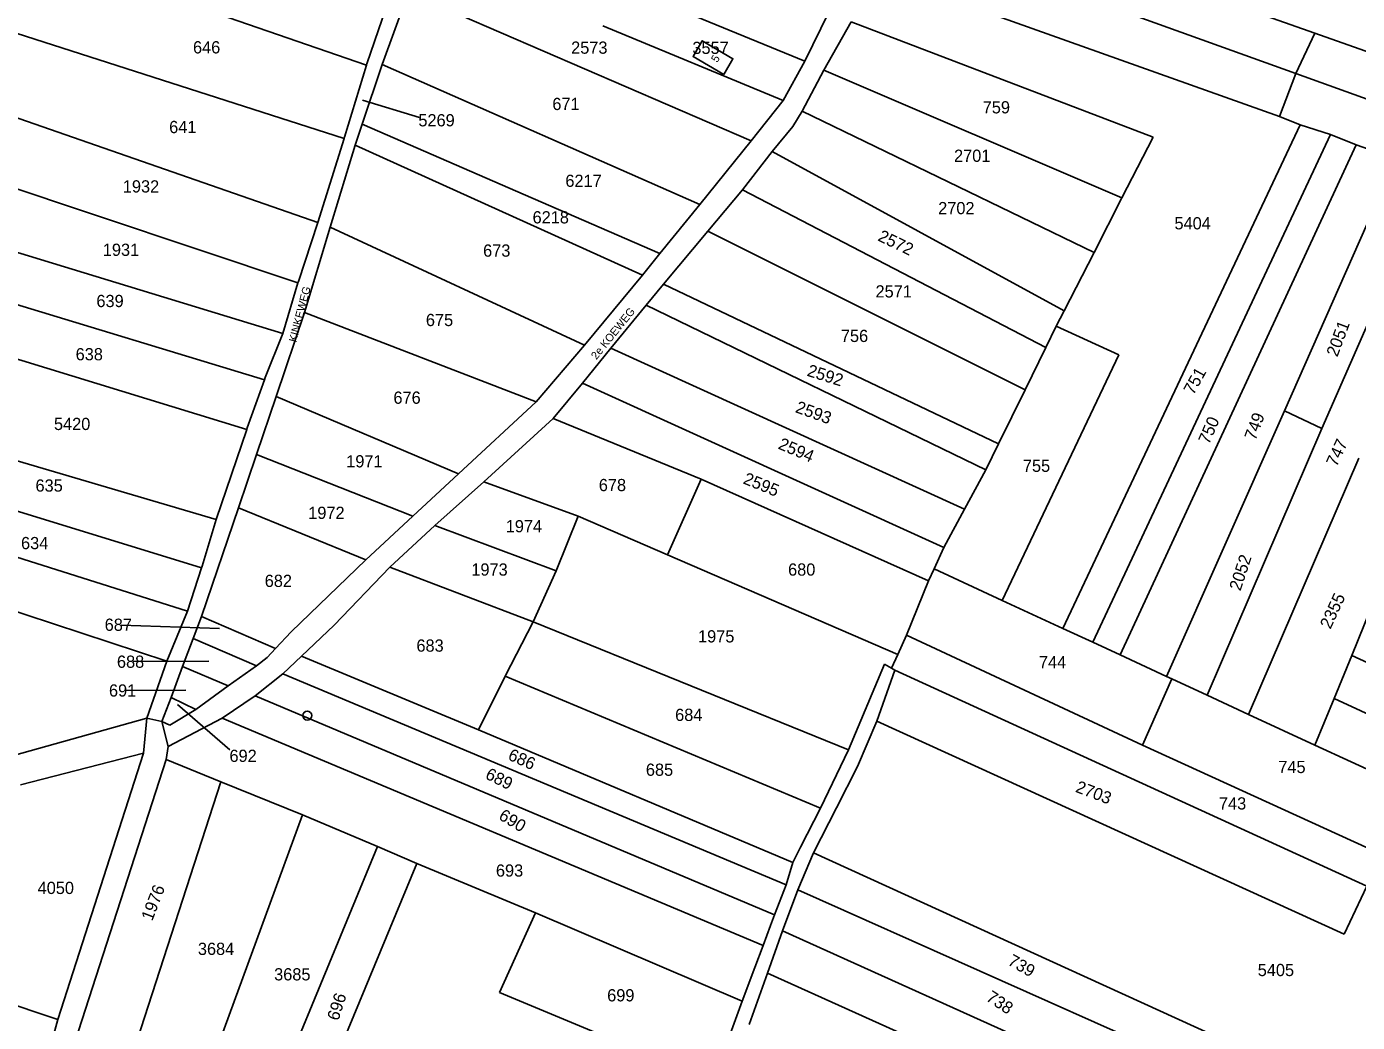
# Model space of a CAD drawing. Extents: x 191922 to 199923, y 328959 to 333350.
# Drawn here: x 197753.4 to 198047.5, y 331392.6 to 331612.7 of the extents above; entities that cross this region are included whole.
import ezdxf

# ---------------------------------------------------------------- set-up
doc = ezdxf.new("R2010")
doc.units = 0
for name, color, linetype in [('bouwvlak', 7, 'Continuous'), ('enkelbestemming', 7, 'Continuous'), ('Level 15', 7, 'Continuous'), ('Level 6', 7, 'Continuous'), ('maatvoering - maximum aantal wooneenheden', 7, 'Continuous'), ('Maatvoering_symbolen', 7, 'Continuous'), ('recreatiewoning', 7, 'Continuous')]:
    doc.layers.add(name, color=color, linetype=linetype)

# ---------------------------------------------------------------- blocks, each defined once
blk = doc.blocks.new('CI')
at = {"layer": 'Level 15'}
blk.add_circle((0, 0), 1, dxfattribs=at)

msp = doc.modelspace()

# ---------------------------------------------------------------- linework, layer by layer
at = {"layer": 'bouwvlak'}
for p, q in [((197840.23, 331592.61), (197827.64, 331596.49)), ((197774.3, 331480.43), (197796.08, 331479.7)), ((197776.95, 331472.34), (197793.71, 331472.42)), ((197775.05, 331465.97), (197788.61, 331466.04)), ((197798.31, 331452.83), (197786.73, 331462.84))]:
    msp.add_line(p, q, dxfattribs=at)
at = {"layer": 'Level 6'}
for p, q in [((197945.45, 331634.23), (198033.95, 331602.37)), ((197828.52, 331604.17), (197754.56, 331629.89)), ((198038.1, 331611.27), (197984.22, 331630.36)), ((197941.12, 331624.66), (198030.29, 331592.84)), ((197834.35, 331621.28), (197828.62, 331604.52)), ((197925.41, 331605.07), (197884.42, 331621.94)), ((197832.03, 331604.33), (197837.78, 331620.25)), ((197837.78, 331620.25), (197913.52, 331587.46)), ((197930.74, 331615.92), (197925.41, 331605.07)), ((197747.13, 331612.53), (197823.59, 331587.99)), ((197920.59, 331596.39), (197880.78, 331612.92)), ((197929.58, 331603.1), (197935.67, 331613.75)), ((197935.67, 331613.75), (198002.37, 331588.3)), ((198033.95, 331602.37), (198038.1, 331611.27)), ((198038.1, 331611.27), (198118.34, 331582.99)), ((197828.52, 331604.17), (197823.67, 331588.26)), ((197827.56, 331591.14), (197832.03, 331604.33)), ((197828.62, 331604.52), (197828.52, 331604.17)), ((197832.03, 331604.33), (197902.22, 331573.38)), ((197925.41, 331605.07), (197920.59, 331596.39)), ((197924.83, 331594.05), (197929.58, 331603.1)), ((197929.58, 331603.1), (197995.51, 331574.89)), ((198030.29, 331592.84), (198033.95, 331602.37)), ((198033.95, 331602.37), (198114.47, 331573.18)), ((197740.15, 331596.45), (197817.8, 331569.45)), ((197920.59, 331596.39), (197913.52, 331587.46)), ((197922.74, 331590.67), (197924.83, 331594.05)), ((197924.83, 331594.05), (197989.33, 331562.81)), ((197826, 331586.53), (197827.56, 331591.14)), ((197982.43, 331479.68), (198034.91, 331591.03)), ((198030.29, 331592.84), (198034.91, 331591.03)), ((198034.91, 331591.03), (198041.58, 331588.85)), ((197823.59, 331587.99), (197817.8, 331569.45)), ((197823.67, 331588.26), (197823.59, 331587.99)), ((197918.2, 331585.1), (197922.74, 331590.67)), ((197989.08, 331476.61), (198041.58, 331588.85)), ((198002.37, 331588.3), (197995.51, 331574.89)), ((198041.58, 331588.85), (198047.25, 331586.58)), ((197820.52, 331568.4), (197826, 331586.53)), ((197826, 331586.53), (197889.51, 331557.78)), ((197913.52, 331587.46), (197902.22, 331573.38)), ((197911.63, 331576.65), (197918.2, 331585.1)), ((197918.2, 331585.1), (197982.74, 331549.92)), ((197995.13, 331473.81), (198047.25, 331586.58)), ((198047.25, 331586.58), (198056.01, 331583.54)), ((197734.11, 331582.57), (197813.39, 331556.11)), ((198031.44, 331527.77), (198056.01, 331583.54)), ((198039.66, 331523.86), (198064.38, 331580.31)), ((197903.99, 331567.52), (197911.63, 331576.65)), ((197911.63, 331576.65), (197978.68, 331541.77)), ((197902.22, 331573.38), (197893.4, 331562.55)), ((197989.33, 331562.81), (197995.51, 331574.89)), ((197730.29, 331569.27), (197810.04, 331544.89)), ((197817.8, 331569.45), (197813.48, 331556.4)), ((197814.86, 331549.5), (197820.52, 331568.4)), ((197820.52, 331568.4), (197876.73, 331542.3)), ((197894.2, 331555.81), (197903.99, 331567.52)), ((197903.99, 331567.52), (197974.11, 331532.43)), ((197893.4, 331562.55), (197889.51, 331557.78)), ((197982.74, 331549.92), (197989.33, 331562.81)), ((197726.11, 331558.87), (197805.99, 331534.67)), ((197813.39, 331556.11), (197810.04, 331544.89)), ((197813.48, 331556.4), (197813.39, 331556.11)), ((197889.51, 331557.78), (197876.73, 331542.3)), ((197890.35, 331551.12), (197894.2, 331555.81)), ((197894.2, 331555.81), (197968.18, 331520.47)), ((197882.55, 331541.62), (197890.35, 331551.12)), ((197890.35, 331551.12), (197965.44, 331514.74)), ((197980.98, 331546.48), (197982.74, 331549.92)), ((197721.85, 331548.29), (197802.06, 331523.65)), ((197808.59, 331530.95), (197814.86, 331549.5)), ((197814.86, 331549.5), (197866.01, 331529.8)), ((197810.04, 331544.89), (197806.16, 331535.18)), ((197978.68, 331541.77), (197980.98, 331546.48)), ((197994.82, 331540.16), (197980.98, 331546.48)), ((197876.73, 331542.3), (197866.01, 331529.8)), ((197876.24, 331533.93), (197882.55, 331541.62)), ((197882.55, 331541.62), (197960.69, 331506.01)), ((197974.11, 331532.43), (197978.68, 331541.77)), ((197969.03, 331485.89), (197994.82, 331540.16)), ((197806.16, 331535.18), (197805.99, 331534.67)), ((197805.99, 331534.67), (197802.18, 331524.02)), ((197869.77, 331526.06), (197876.24, 331533.93)), ((197876.24, 331533.93), (197956.17, 331497.6)), ((197968.18, 331520.47), (197974.11, 331532.43)), ((197804.19, 331518.1), (197808.59, 331530.95)), ((197808.59, 331530.95), (197848.86, 331513.89)), ((197866.01, 331529.8), (197848.86, 331513.89)), ((197715.48, 331527.26), (197795.33, 331503.73)), ((198005.37, 331469.07), (198031.44, 331527.77)), ((198039.66, 331523.86), (198031.44, 331527.77)), ((197802.06, 331523.65), (197795.33, 331503.73)), ((197802.18, 331524.02), (197802.06, 331523.65)), ((197854.49, 331512.08), (197869.77, 331526.06)), ((197902.48, 331512.68), (197869.77, 331526.06)), ((198014.37, 331464.91), (198039.66, 331523.86)), ((197965.44, 331514.74), (197968.18, 331520.47)), ((197712.2, 331517.64), (197792.07, 331493.11)), ((197800.23, 331506.36), (197804.19, 331518.1)), ((197804.19, 331518.1), (197838.74, 331504.48)), ((197965.44, 331514.74), (197960.69, 331506.01)), ((198023.5, 331460.69), (198047.82, 331517.31)), ((197848.86, 331513.89), (197838.74, 331504.48)), ((197843.62, 331502.41), (197854.49, 331512.08)), ((197854.49, 331512.08), (197875.28, 331504.47)), ((197895.08, 331495.96), (197902.48, 331512.68)), ((197902.48, 331512.68), (197952.78, 331490.22)), ((197788.96, 331483.52), (197709.13, 331508.66)), ((197792.07, 331482.34), (197800.23, 331506.36)), ((197800.23, 331506.36), (197828.36, 331494.86)), ((197956.17, 331497.6), (197960.69, 331506.01)), ((197795.33, 331503.73), (197792.18, 331493.47)), ((197838.74, 331504.48), (197828.36, 331494.86)), ((197870.43, 331492.44), (197875.28, 331504.47)), ((197875.28, 331504.47), (197895.08, 331495.96)), ((197833.69, 331493.22), (197843.62, 331502.41)), ((197843.62, 331502.41), (197870.43, 331492.44)), ((197784.43, 331472.45), (197707.34, 331497.87)), ((197954.02, 331492.82), (197956.17, 331497.6)), ((197828.36, 331494.86), (197811.9, 331478.91)), ((197895.08, 331495.96), (197945.94, 331473.94)), ((197792.07, 331493.11), (197788.96, 331483.52)), ((197792.18, 331493.47), (197792.07, 331493.11)), ((197821.39, 331480.41), (197833.69, 331493.22)), ((197833.69, 331493.22), (197865.38, 331481.12)), ((197865.38, 331481.12), (197870.43, 331492.44)), ((197952.78, 331490.22), (197954.02, 331492.82)), ((197954.02, 331492.82), (197969.03, 331485.89)), ((197947.85, 331478.16), (197952.78, 331490.22)), ((197969.03, 331485.89), (197982.43, 331479.68)), ((197788.96, 331483.52), (197784.43, 331472.45)), ((197790.23, 331477.44), (197792.07, 331482.34)), ((197808.43, 331475.24), (197792.07, 331482.34)), ((198046.29, 331473.7), (198050.53, 331484.06)), ((197814.19, 331473.52), (197821.39, 331480.41)), ((197859.19, 331469.12), (197865.38, 331481.12)), ((197865.38, 331481.12), (197935.07, 331452.82)), ((197989.08, 331476.61), (197982.43, 331479.68)), ((197787.9, 331471.23), (197790.23, 331477.44)), ((197804.24, 331471.4), (197790.23, 331477.44)), ((197811.9, 331478.91), (197808.43, 331475.24)), ((197945.94, 331473.94), (197947.85, 331478.16)), ((197947.85, 331478.16), (198000.03, 331453.91)), ((197995.13, 331473.81), (197989.08, 331476.61)), ((197806.59, 331473.26), (197804.24, 331471.4)), ((197808.43, 331475.24), (197806.59, 331473.26)), ((197810.07, 331469.61), (197814.19, 331473.52)), ((197853.26, 331457.3), (197814.19, 331473.52)), ((197944.56, 331470.89), (197945.94, 331473.94)), ((198005.37, 331469.07), (197995.13, 331473.81)), ((198042.39, 331464.2), (198046.29, 331473.7)), ((198046.29, 331473.7), (198135.59, 331433.04)), ((197784.43, 331472.45), (197780.02, 331459.81)), ((197785.34, 331464.44), (197787.9, 331471.23)), ((197787.9, 331471.23), (197797.94, 331466.96)), ((197804.24, 331471.4), (197797.94, 331466.96)), ((197943.03, 331471.75), (197935.07, 331452.82)), ((197941.34, 331459.21), (197945.3, 331470.43)), ((197944.56, 331470.89), (197943.03, 331471.75)), ((197945.3, 331470.43), (197944.56, 331470.89)), ((197945.3, 331470.43), (198049.6, 331422.73)), ((197803.94, 331464.8), (197810.07, 331469.61)), ((197810.07, 331469.61), (197921.28, 331423.02)), ((197853.26, 331457.3), (197859.19, 331469.12)), ((197859.19, 331469.12), (197928.91, 331439.92)), ((198000.03, 331453.91), (198006.49, 331468.55)), ((198006.49, 331468.55), (198005.37, 331469.07)), ((198006.49, 331468.55), (198014.37, 331464.91)), ((197783.32, 331459.07), (197785.34, 331464.44)), ((197790.85, 331461.78), (197785.34, 331464.44)), ((197797.94, 331466.96), (197790.85, 331461.78)), ((197796.67, 331459.87), (197803.94, 331464.8)), ((197918.69, 331416.39), (197803.94, 331464.8)), ((198023.5, 331460.69), (198014.37, 331464.91)), ((197790.85, 331461.78), (197785.08, 331458.28)), ((198038.16, 331453.91), (198042.39, 331464.2)), ((198042.39, 331464.2), (198131.04, 331423.13)), ((197780.02, 331459.81), (197742.05, 331449.27)), ((197779.24, 331452.08), (197780.02, 331459.81)), ((197780.02, 331459.81), (197783.32, 331459.07)), ((197784.7, 331453.57), (197783.32, 331459.07)), ((197785.08, 331458.28), (197783.32, 331459.07)), ((197784.7, 331453.57), (197796.67, 331459.87)), ((197796.67, 331459.87), (197916.22, 331409.58)), ((197941.34, 331459.21), (197937.08, 331449.17)), ((198044.62, 331412.12), (197941.34, 331459.21)), ((198038.16, 331453.91), (198023.5, 331460.69)), ((197922.74, 331427.96), (197853.26, 331457.3)), ((197784.24, 331450.68), (197784.7, 331453.57)), ((197935.07, 331452.82), (197928.91, 331439.92)), ((198000.03, 331453.91), (198052.77, 331429.76)), ((198038.16, 331453.91), (198059.4, 331444.06)), ((197752.1, 331445.07), (197779.24, 331452.08)), ((197779.24, 331452.08), (197760.34, 331393.26)), ((197762.58, 331383.53), (197784.24, 331450.68)), ((197784.24, 331450.68), (197796.33, 331445.77)), ((197937.08, 331449.17), (197932.39, 331440.03)), ((197774.63, 331378.86), (197796.33, 331445.77)), ((197796.33, 331445.77), (197814.39, 331438.49)), ((197790.16, 331372.18), (197814.39, 331438.49)), ((197814.39, 331438.49), (197830.93, 331431.47)), ((197928.91, 331439.92), (197924.49, 331431.34)), ((197932.39, 331440.03), (197927.32, 331430.05)), ((197803.9, 331365.84), (197830.93, 331431.47)), ((197830.93, 331431.47), (197839.68, 331427.72)), ((197924.49, 331431.34), (197922.74, 331427.96)), ((197923.87, 331421.87), (197927.32, 331430.05)), ((197927.32, 331430.05), (198029.98, 331383.28)), ((197839.68, 331427.72), (197812.46, 331362.17)), ((197865.89, 331416.84), (197839.68, 331427.72)), ((197921.28, 331423.02), (197922.74, 331427.96)), ((197921.28, 331423.02), (197918.69, 331416.39)), ((197920.49, 331412.82), (197923.87, 331421.87)), ((197923.87, 331421.87), (198026.01, 331376.35)), ((198049.6, 331422.73), (198044.62, 331412.12)), ((197857.95, 331399.21), (197865.89, 331416.84)), ((197865.89, 331416.84), (197911.56, 331397.26)), ((197917.83, 331414.02), (197918.69, 331416.39)), ((197916.22, 331409.58), (197917.83, 331414.02)), ((197917.15, 331403.49), (197920.49, 331412.82)), ((197920.49, 331412.82), (198021.23, 331367.42)), ((197914.39, 331404.73), (197916.22, 331409.58)), ((197911.56, 331397.26), (197914.39, 331404.73)), ((197913.14, 331392.12), (197917.15, 331403.49)), ((197917.15, 331403.49), (198017.07, 331358.53)), ((197739.88, 331400.01), (197760.34, 331393.26)), ((197905.08, 331379.59), (197857.95, 331399.21)), ((197911.56, 331397.26), (197905.08, 331379.59)), ((197760.34, 331393.26), (197753.36, 331368.44))]:
    msp.add_line(p, q, dxfattribs=at)
msp.add_lwpolyline([(197893.4, 331562.55), (197865.35, 331574.76), (197827.56, 331591.14)], dxfattribs=at)
at = {"layer": 'recreatiewoning'}
msp.add_lwpolyline([(197907.48, 331602.13), (197909.53, 331605.62), (197902.75, 331609.59), (197900.71, 331606.09), (197907.48, 331602.13)], dxfattribs=at)

# ---------------------------------------------------------------- block references
at = {"layer": 'Level 15'}
msp.add_blockref('CI', (197815.43, 331460.42), dxfattribs=at)

# ---------------------------------------------------------------- texts
at = {"layer": 'enkelbestemming'}
for s, p in [('646', (197790.19, 331606.8)), ('2573', (197873.76, 331606.73)), ('3557', (197900.56, 331606.68)), ('671', (197869.61, 331594.28)), ('759', (197964.73, 331593.54)), ('641', (197784.92, 331589.18)), ('5269', (197840, 331590.67)), ('2701', (197958.39, 331582.83)), ('6217', (197872.49, 331577.29)), ('1932', (197774.68, 331576.05)), ('2702', (197954.89, 331571.25)), ('6218', (197865.24, 331569.22)), ('5404', (198007.11, 331567.9)), ('1931', (197770.26, 331562.04)), ('673', (197854.31, 331561.86)), ('639', (197768.84, 331550.72)), ('2571', (197941.04, 331552.84)), ('675', (197841.66, 331546.52)), ('756', (197933.38, 331543)), ('638', (197764.25, 331538.95)), ('676', (197834.49, 331529.35)), ('5420', (197759.46, 331523.54)), ('1971', (197824.06, 331515.28)), ('755', (197973.61, 331514.29)), ('635', (197755.38, 331509.92)), ('678', (197879.88, 331510.03)), ('1972', (197815.66, 331503.89)), ('1974', (197859.31, 331500.93)), ('634', (197752.18, 331497.2)), ('1973', (197851.71, 331491.35)), ('680', (197921.71, 331491.35)), ('682', (197806.04, 331488.85)), ('687', (197770.67, 331479.15)), ('1975', (197901.81, 331476.58)), ('683', (197839.57, 331474.54)), ('688', (197773.38, 331470.98)), ('744', (197977.16, 331470.88)), ('691', (197771.62, 331464.61)), ('684', (197896.75, 331459.23)), ('692', (197798.25, 331450.17)), ('685', (197890.28, 331447.1)), ('745', (198030.06, 331447.71)), ('743', (198016.94, 331439.65)), ('693', (197857.14, 331424.81)), ('4050', (197755.85, 331420.97)), ('3684', (197791.27, 331407.5)), ('3685', (197808.12, 331401.87)), ('5405', (198025.51, 331402.82)), ('699', (197881.73, 331397.23))]:
    msp.add_text(s, height=2.7, dxfattribs=at).set_placement(p)
for s, rotation, p in [('2572', 334.3838, (197941.35, 331565.5)), ('2051', 69.5523, (198043.11, 331539.55)), ('2592', 342.4976, (197925.72, 331535.57)), ('751', 60.7773, (198011.3, 331531.14)), ('2593', 340.061, (197923.14, 331527.52)), ('750', 66.3772, (198014.72, 331520.21)), ('749', 69.5725, (198025, 331521.09)), ('2594', 336.8466, (197919.33, 331519.48)), ('747', 65.1926, (198042.95, 331515.26)), ('2595', 337.8258, (197911.59, 331511.78)), ('2052', 71.7829, (198021.69, 331487.82)), ('2355', 65.2329, (198041.58, 331479.38)), ('686', 336.0259, (197859.6, 331450.77)), ('689', 333.59, (197854.59, 331446.59)), ('2703', 339.1353, (197985.04, 331443.6)), ('690', 329.1247, (197857.55, 331437.62)), ('1976', 68.9293, (197781.17, 331414.85)), ('739', 330.4913, (197970.06, 331405.46)), ('738', 326.4529, (197965.27, 331397.57)), ('696', 72.2378, (197822.31, 331392.8))]:
    msp.add_text(s, height=2.7, rotation=rotation, dxfattribs=at).set_placement(p)
at = {"layer": 'maatvoering - maximum aantal wooneenheden'}
msp.add_text('5', height=1.75, rotation=59.6652, dxfattribs=at).set_placement((197906.07, 331604.66))
at = {"layer": 'Maatvoering_symbolen'}
for s, rotation, p in [('KINKEWEG', 75.2827, (197813.01, 331542.83)), ('2e KOEWEG', 51.0896, (197879.35, 331538.99))]:
    msp.add_text(s, height=1.75, rotation=rotation, dxfattribs=at).set_placement(p)

doc.saveas('drawing.dxf')
